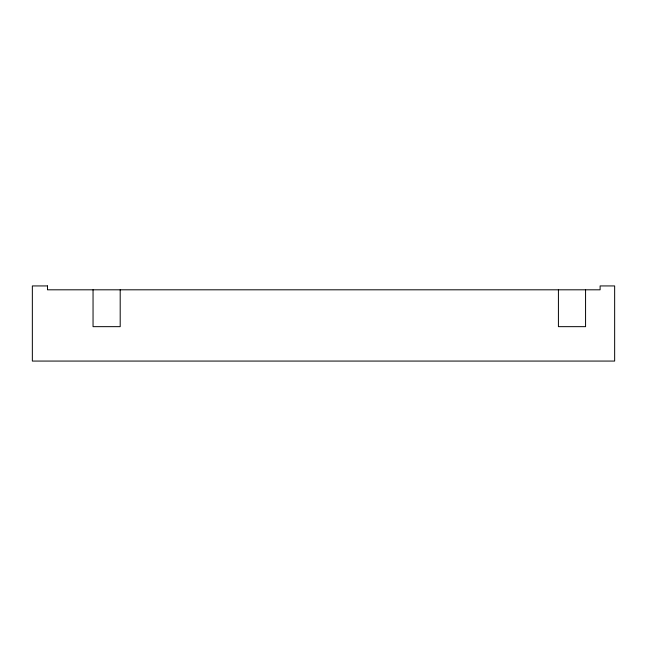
<?xml version="1.0" encoding="UTF-8"?>
<svg xmlns="http://www.w3.org/2000/svg" width="647" height="647" viewBox="0 0 647 647"><rect width="100%" height="100%" fill="white"/><g stroke="black" fill="none" stroke-linecap="round" stroke-linejoin="round"><path stroke-width="0.97" d="M585.567 289.807L585.567 326.654L558.418 326.654L558.418 289.807M120.196 289.807L120.196 326.654L93.047 326.654L93.047 289.807M47.482 285.934L32.35 285.934L32.35 361.066L614.65 361.066L614.65 285.934L600.109 285.934L600.109 289.807L47.482 289.807L47.482 285.934"/></g></svg>
